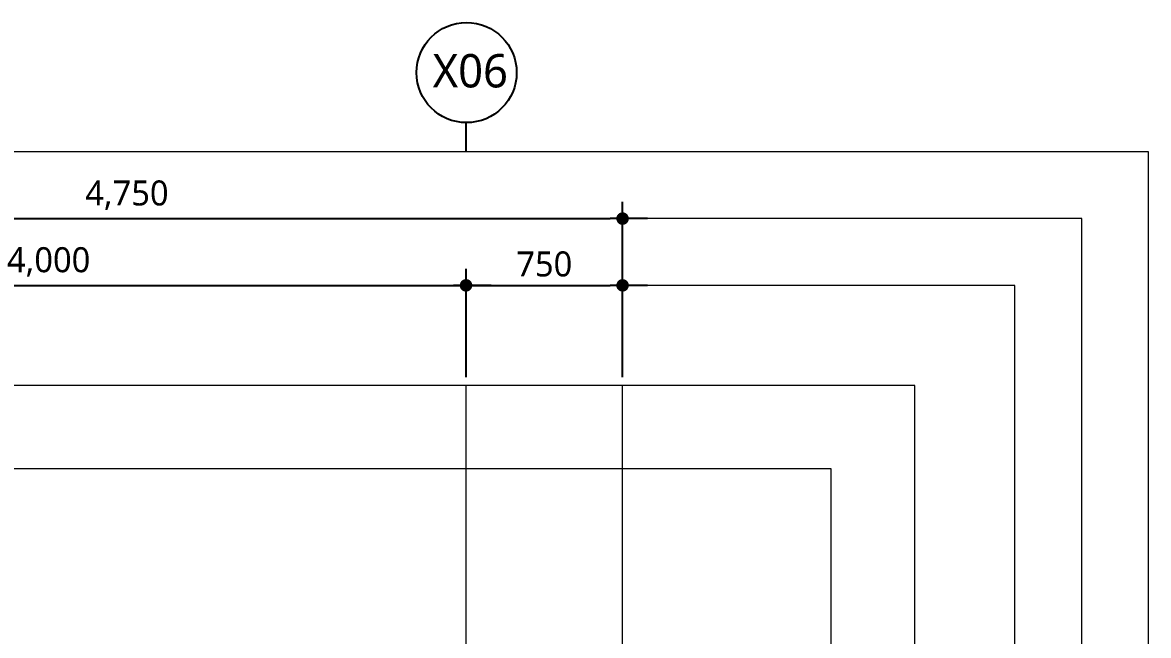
# Model space of a CAD drawing. Header units: millimetres. Extents: x 169673 to 334584, y 156879 to 224061.
# Drawn here: x 310010 to 315405, y 219482 to 222420 of the extents above; entities that cross this region are included whole.
import ezdxf
from ezdxf.enums import TextEntityAlignment as Align

# ---------------------------------------------------------------- set-up
doc = ezdxf.new("R2010")
doc.units = ezdxf.units.MM
doc.header["$LTSCALE"] = 40
doc.header["$MEASUREMENT"] = 0
doc.linetypes.add('CEN', pattern=[62, 60, -1, 0, -1])
doc.layers.get('0').update_dxf_attribs({"linetype": 'CONTINUOUS'})
doc.layers.add('A-AXIS-BUBL', color=7, linetype='CONTINUOUS', lineweight=25)
doc.layers.add('A-AXIS-LINE', color=1, linetype='CEN', lineweight=15)
doc.layers.add('A-DIMS', color=7, linetype='CONTINUOUS')
doc.layers.add('A-XXXX-TXT2', color=3, linetype='CONTINUOUS')
doc.layers.add('A-XXXX-NPLT', color=144, linetype='CONTINUOUS', lineweight=15, plot=False)
doc.styles.add('HY울릉도L', font='')
doc.styles.add('맑은고딕', font='malgun.ttf')
doc.styles.get('HY울릉도L').set_extended_font_data('HYwulM')
doc.dimstyles.new('CDIM', dxfattribs={"dimtxt": 3, "dimasz": 1.5, "dimexe": 2, "dimexo": 1, "dimgap": 1, "dimtad": 1, "dimdec": 0, "dimrnd": 0.5, "dimzin": 0, "dimdsep": 32, "dimlunit": 6, "dimtxsty": 'HY울릉도L', "dimblk1": '_CIDOT', "dimblk2": '_CIDOT', "dimsah": 1, "dimcen": 5.5, "dimclrd": 2, "dimclre": 2, "dimclrt": 7, "dimadec": 0, "dimazin": 0, "dimtfac": 1, "dimtdec": 0, "dimtix": 1, "dimtmove": 2, "dimatfit": 1, "dimldrblk": '_CIDOT', "dimfxl": 1, "dimtolj": 1, "dimtzin": 0, "dimlwd": -1, "dimarcsym": 0})

# ---------------------------------------------------------------- blocks, each defined once
blk = doc.blocks.new('_CIDOT')
at = {"color": 0, "linetype": 'ByBlock'}
blk.add_line((2, 0), (-1, 0), dxfattribs=at)
at = {"color": 0, "linetype": 'ByBlock', "const_width": 0.5}
blk.add_lwpolyline([(-0.25, 0, 1), (0.25, 0, 1)], format="xyb", close=True, dxfattribs=at)
blk = doc.blocks.new('*D57')
at = {"layer": 'A-DIMS', "lineweight": -2, "transparency": 16777216}
for p, q in [((308135, 220720), (308135, 221560)), ((312885, 220720), (312885, 221560))]:
    blk.add_line(p, q, dxfattribs=at)
at = {"layer": 'A-DIMS', "transparency": 16777216}
blk.add_line((308195, 221480), (312825, 221480), dxfattribs=at)
at = {"layer": 'A-DIMS', "transparency": 16777216, "xscale": 60, "yscale": 60, "zscale": 60, "rotation": 180}
blk.add_blockref('_CIDOT', (308135, 221480), dxfattribs=at)
at = {"layer": 'A-DIMS', "transparency": 16777216, "xscale": 60, "yscale": 60, "zscale": 60}
blk.add_blockref('_CIDOT', (312885, 221480), dxfattribs=at)
at = {"layer": 'A-DIMS', "color": 3, "transparency": 16777216, "insert": (310510, 221592.1), "char_height": 120, "attachment_point": 5, "style": '맑은고딕'}
blk.add_mtext('\\A1;4,750', dxfattribs=at)
blk = doc.blocks.new('*D59')
at = {"layer": 'A-DIMS', "lineweight": -2, "transparency": 16777216}
for p, q in [((308135, 220720), (308135, 221240)), ((312135, 220720), (312135, 221240))]:
    blk.add_line(p, q, dxfattribs=at)
at = {"layer": 'A-DIMS', "transparency": 16777216}
blk.add_line((308195, 221160), (312075, 221160), dxfattribs=at)
at = {"layer": 'A-DIMS', "transparency": 16777216, "xscale": 60, "yscale": 60, "zscale": 60, "rotation": 180}
blk.add_blockref('_CIDOT', (308135, 221160), dxfattribs=at)
at = {"layer": 'A-DIMS', "transparency": 16777216, "xscale": 60, "yscale": 60, "zscale": 60}
blk.add_blockref('_CIDOT', (312135, 221160), dxfattribs=at)
at = {"layer": 'A-DIMS', "color": 3, "transparency": 16777216, "insert": (310135, 221272.1), "char_height": 120, "attachment_point": 5, "style": '맑은고딕'}
blk.add_mtext('\\A1;4,000', dxfattribs=at)
blk = doc.blocks.new('*D60')
at = {"layer": 'A-DIMS', "lineweight": -2, "transparency": 16777216}
for p, q in [((312135, 220720), (312135, 221240)), ((312885, 220720), (312885, 221240))]:
    blk.add_line(p, q, dxfattribs=at)
at = {"layer": 'A-DIMS', "transparency": 16777216}
blk.add_line((312195, 221160), (312825, 221160), dxfattribs=at)
at = {"layer": 'A-DIMS', "transparency": 16777216, "xscale": 60, "yscale": 60, "zscale": 60, "rotation": 180}
blk.add_blockref('_CIDOT', (312135, 221160), dxfattribs=at)
at = {"layer": 'A-DIMS', "transparency": 16777216, "xscale": 60, "yscale": 60, "zscale": 60}
blk.add_blockref('_CIDOT', (312885, 221160), dxfattribs=at)
at = {"layer": 'A-DIMS', "color": 3, "transparency": 16777216, "insert": (312510, 221262), "char_height": 120, "attachment_point": 5, "style": '맑은고딕'}
blk.add_mtext('\\A1;750', dxfattribs=at)

msp = doc.modelspace()

# ---------------------------------------------------------------- linework, layer by layer
at = {"layer": 'A-AXIS-BUBL', "ltscale": 0.2}
msp.add_line((312135, 221800), (312135, 221940), dxfattribs=at)
msp.add_circle((312137.4, 222180), 240, dxfattribs=at)
at = {"layer": 'A-AXIS-LINE', "ltscale": 50}
for p, q in [((312135, 207980), (312135, 220680)), ((312885, 207980), (312885, 220680))]:
    msp.add_line(p, q, dxfattribs=at)
at = {"layer": 'A-XXXX-NPLT'}
for points in [[(315405, 221800), (305615, 221800), (305615, 206860), (315405, 206860)], [(315085, 221480), (305935, 221480), (305935, 207180), (315085, 207180)], [(314765, 221160), (306255, 221160), (306255, 207500), (314765, 207500)], [(314285, 220680), (306735, 220680), (306735, 207980), (314285, 207980)], [(313885, 220280), (307135, 220280), (307135, 208380), (313885, 208380), (313885, 209680), (311685, 209680), (311685, 210910), (313885, 210910)]]:
    msp.add_lwpolyline(points, close=True, dxfattribs=at)

# ---------------------------------------------------------------- texts
at = {"layer": 'A-XXXX-TXT2', "ltscale": 0.2, "style": '맑은고딕'}
msp.add_text('X06', height=160, dxfattribs=at).set_placement((312155.5, 222188.8), align=Align.MIDDLE)

# ---------------------------------------------------------------- dimensions: what is measured, and where the dimension line sits
at = {"layer": 'A-DIMS'}
for base, p1, p2, picture, middle in [((312885, 221480), (308135, 220680), (312885, 220680), '*D57', (310510, 221592.1)), ((312135, 221160), (308135, 220680), (312135, 220680), '*D59', (310135, 221272.1)), ((312885, 221160), (312135, 220680), (312885, 220680), '*D60', (312510, 221262))]:
    dim = msp.add_linear_dim(base=base, p1=p1, p2=p2, dimstyle='CDIM', override={"dimscale": 40, "dimtxsty": '맑은고딕', "dimclrd": 256, "dimclre": 256, "dimclrt": 3}, dxfattribs=at)
    dim.commit()
    dim.dimension.update_dxf_attribs({"geometry": picture, "text_midpoint": middle})

doc.saveas('drawing.dxf')
